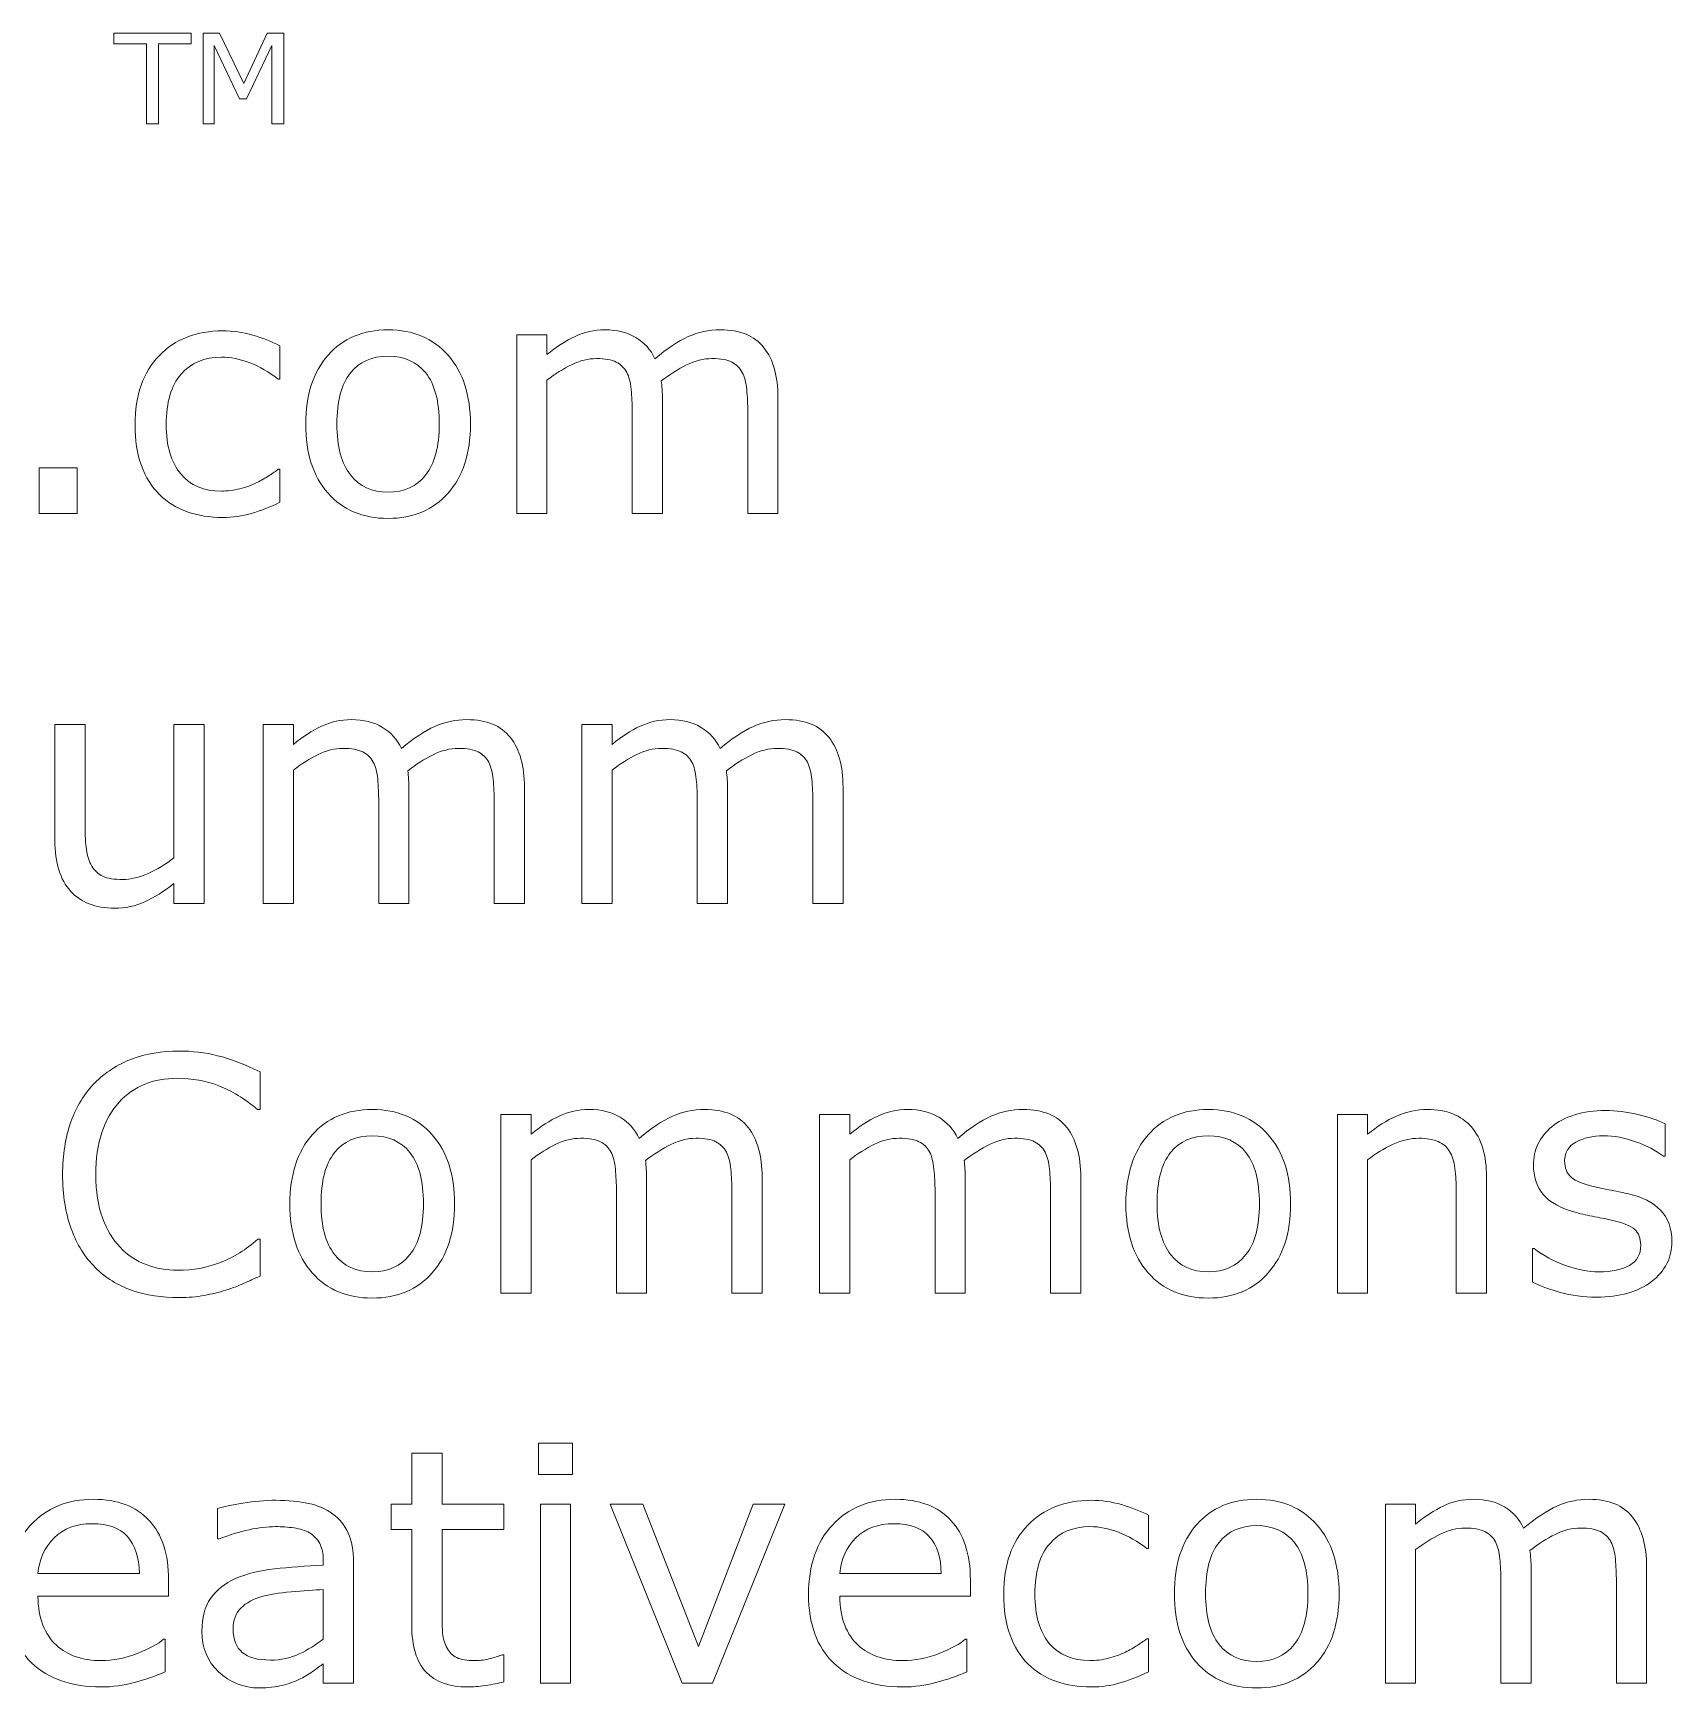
# Model space of a CAD drawing. Header units: inches. Extents: x -10 to 269, y 89 to 239.
# Drawn here: x 22.53 to 59.59, y 197.52 to 234.96 of the extents above; entities that cross this region are included whole.
import ezdxf

# ---------------------------------------------------------------- set-up
doc = ezdxf.new("R2010")
doc.units = ezdxf.units.IN
doc.header["$MEASUREMENT"] = 0
doc.layers.add('LAYER_1_0', color=7, linetype='Continuous')

# ---------------------------------------------------------------- blocks, each defined once
blk = doc.blocks.new('block 65')
at = {"layer": 'LAYER_1_0', "color": 7, "lineweight": 5}
for points in [[(26.099, 234.718), (25.366, 234.718), (25.366, 232.911), (25.09, 232.911), (25.09, 234.718), (24.357, 234.718), (24.357, 234.961), (26.099, 234.961), (26.099, 234.718)], [(28.202, 232.911), (27.926, 232.911), (27.926, 234.677), (27.355, 233.473), (27.192, 233.473), (26.625, 234.677), (26.625, 232.911), (26.372, 232.911), (26.372, 234.961), (26.743, 234.961), (27.29, 233.818), (27.82, 234.961), (28.202, 234.961), (28.202, 232.911)], [(23.528, 224.091), (22.668, 224.091), (22.668, 225.127), (23.528, 225.127), (23.528, 224.091)], [(34.728, 202.351), (33.957, 202.351), (33.957, 203.057), (34.728, 203.057), (34.728, 202.351)], [(34.684, 197.633), (34.001, 197.633), (34.001, 201.678), (34.684, 201.678), (34.684, 197.633)], [(39.528, 201.678), (37.892, 197.633), (37.207, 197.633), (35.581, 201.678), (36.318, 201.678), (37.573, 198.459), (38.815, 201.678), (39.528, 201.678)]]:
    blk.add_lwpolyline(points, dxfattribs=at)
for points, knots in [([(28.108, 224.346), (27.881, 224.237), (27.666, 224.153), (27.463, 224.093), (27.259, 224.033), (27.042, 224.003), (26.814, 224.003), (26.522, 224.003), (26.255, 224.046), (26.012, 224.131), (25.768, 224.217), (25.56, 224.346), (25.387, 224.52), (25.21, 224.693), (25.074, 224.913), (24.978, 225.178), (24.882, 225.443), (24.833, 225.753), (24.833, 226.107), (24.833, 226.767), (25.014, 227.285), (25.377, 227.661), (25.74, 228.037), (26.219, 228.225), (26.814, 228.225), (27.045, 228.225), (27.272, 228.192), (27.495, 228.128), (27.718, 228.062), (27.922, 227.983), (28.108, 227.889), (28.108, 227.889), (28.108, 227.134), (28.108, 227.134), (28.108, 227.134), (28.072, 227.134), (28.072, 227.134), (27.864, 227.293), (27.651, 227.416), (27.43, 227.501), (27.21, 227.587), (26.995, 227.63), (26.785, 227.63), (26.4, 227.63), (26.096, 227.501), (25.873, 227.243), (25.65, 226.985), (25.539, 226.606), (25.539, 226.107), (25.539, 225.622), (25.648, 225.249), (25.866, 224.989), (26.084, 224.728), (26.39, 224.598), (26.785, 224.598), (26.922, 224.598), (27.062, 224.616), (27.204, 224.652), (27.346, 224.687), (27.474, 224.734), (27.587, 224.791), (27.686, 224.841), (27.779, 224.894), (27.866, 224.95), (27.952, 225.006), (28.021, 225.054), (28.072, 225.094), (28.072, 225.094), (28.108, 225.094), (28.108, 225.094), (28.108, 225.094), (28.108, 224.346), (28.108, 224.346)], [0, 0, 0, 0, 1, 1, 1, 2, 2, 2, 3, 3, 3, 4, 4, 4, 5, 5, 5, 6, 6, 6, 7, 7, 7, 8, 8, 8, 9, 9, 9, 10, 10, 10, 11, 11, 11, 12, 12, 12, 13, 13, 13, 14, 14, 14, 15, 15, 15, 16, 16, 16, 17, 17, 17, 18, 18, 18, 19, 19, 19, 20, 20, 20, 21, 21, 21, 22, 22, 22, 23, 23, 23, 24, 24, 24, 24]), ([(32.419, 226.112), (32.419, 225.454), (32.251, 224.933), (31.913, 224.552), (31.576, 224.171), (31.124, 223.981), (30.558, 223.981), (29.987, 223.981), (29.533, 224.171), (29.198, 224.552), (28.861, 224.933), (28.693, 225.454), (28.693, 226.112), (28.693, 226.771), (28.861, 227.291), (29.198, 227.674), (29.533, 228.056), (29.987, 228.247), (30.558, 228.247), (31.124, 228.247), (31.576, 228.056), (31.913, 227.674), (32.251, 227.291), (32.419, 226.771), (32.419, 226.112)], [0, 0, 0, 0, 1, 1, 1, 2, 2, 2, 3, 3, 3, 4, 4, 4, 5, 5, 5, 6, 6, 6, 7, 7, 7, 8, 8, 8, 8]), ([(39.374, 224.091), (39.374, 224.091), (38.691, 224.091), (38.691, 224.091), (38.691, 224.091), (38.691, 226.392), (38.691, 226.392), (38.691, 226.566), (38.683, 226.733), (38.667, 226.895), (38.652, 227.056), (38.618, 227.186), (38.567, 227.282), (38.512, 227.386), (38.432, 227.464), (38.328, 227.517), (38.225, 227.57), (38.075, 227.597), (37.88, 227.597), (37.689, 227.597), (37.498, 227.549), (37.308, 227.454), (37.117, 227.359), (36.926, 227.237), (36.736, 227.09), (36.743, 227.035), (36.749, 226.97), (36.754, 226.896), (36.759, 226.823), (36.762, 226.75), (36.762, 226.678), (36.762, 226.678), (36.762, 224.091), (36.762, 224.091), (36.762, 224.091), (36.078, 224.091), (36.078, 224.091), (36.078, 224.091), (36.078, 226.392), (36.078, 226.392), (36.078, 226.57), (36.07, 226.74), (36.054, 226.901), (36.039, 227.061), (36.006, 227.189), (35.955, 227.286), (35.899, 227.389), (35.82, 227.467), (35.716, 227.519), (35.612, 227.571), (35.462, 227.597), (35.267, 227.597), (35.081, 227.597), (34.895, 227.551), (34.708, 227.459), (34.521, 227.368), (34.334, 227.251), (34.149, 227.109), (34.149, 227.109), (34.149, 224.091), (34.149, 224.091), (34.149, 224.091), (33.465, 224.091), (33.465, 224.091), (33.465, 224.091), (33.465, 228.137), (33.465, 228.137), (33.465, 228.137), (34.149, 228.137), (34.149, 228.137), (34.149, 228.137), (34.149, 227.688), (34.149, 227.688), (34.361, 227.863), (34.573, 228.001), (34.785, 228.099), (34.996, 228.198), (35.221, 228.247), (35.46, 228.247), (35.736, 228.247), (35.969, 228.189), (36.161, 228.074), (36.354, 227.958), (36.497, 227.798), (36.591, 227.594), (36.866, 227.825), (37.118, 227.991), (37.344, 228.094), (37.572, 228.196), (37.814, 228.247), (38.073, 228.247), (38.517, 228.247), (38.845, 228.113), (39.057, 227.843), (39.268, 227.574), (39.374, 227.199), (39.374, 226.716), (39.374, 226.716), (39.374, 224.091), (39.374, 224.091)], [0, 0, 0, 0, 1, 1, 1, 2, 2, 2, 3, 3, 3, 4, 4, 4, 5, 5, 5, 6, 6, 6, 7, 7, 7, 8, 8, 8, 9, 9, 9, 10, 10, 10, 11, 11, 11, 12, 12, 12, 13, 13, 13, 14, 14, 14, 15, 15, 15, 16, 16, 16, 17, 17, 17, 18, 18, 18, 19, 19, 19, 20, 20, 20, 21, 21, 21, 22, 22, 22, 23, 23, 23, 24, 24, 24, 25, 25, 25, 26, 26, 26, 27, 27, 27, 28, 28, 28, 29, 29, 29, 30, 30, 30, 31, 31, 31, 32, 32, 32, 33, 33, 33, 33]), ([(31.714, 226.112), (31.714, 226.633), (31.612, 227.019), (31.408, 227.272), (31.204, 227.525), (30.92, 227.652), (30.558, 227.652), (30.19, 227.652), (29.906, 227.525), (29.703, 227.272), (29.5, 227.019), (29.399, 226.633), (29.399, 226.112), (29.399, 225.609), (29.501, 225.227), (29.705, 224.966), (29.909, 224.706), (30.193, 224.576), (30.558, 224.576), (30.918, 224.576), (31.201, 224.705), (31.406, 224.963), (31.611, 225.221), (31.714, 225.604), (31.714, 226.112)], [0, 0, 0, 0, 1, 1, 1, 2, 2, 2, 3, 3, 3, 4, 4, 4, 5, 5, 5, 6, 6, 6, 7, 7, 7, 8, 8, 8, 8]), ([(33.64, 215.271), (33.64, 215.271), (32.957, 215.271), (32.957, 215.271), (32.957, 215.271), (32.957, 217.573), (32.957, 217.573), (32.957, 217.746), (32.949, 217.914), (32.933, 218.076), (32.918, 218.237), (32.884, 218.366), (32.834, 218.463), (32.778, 218.566), (32.698, 218.645), (32.595, 218.698), (32.491, 218.751), (32.342, 218.777), (32.147, 218.777), (31.956, 218.777), (31.765, 218.729), (31.575, 218.634), (31.384, 218.539), (31.193, 218.418), (31.003, 218.271), (31.01, 218.215), (31.016, 218.151), (31.021, 218.077), (31.025, 218.004), (31.028, 217.931), (31.028, 217.859), (31.028, 217.859), (31.028, 215.271), (31.028, 215.271), (31.028, 215.271), (30.344, 215.271), (30.344, 215.271), (30.344, 215.271), (30.344, 217.573), (30.344, 217.573), (30.344, 217.751), (30.336, 217.921), (30.321, 218.081), (30.305, 218.241), (30.272, 218.37), (30.221, 218.466), (30.166, 218.57), (30.086, 218.647), (29.982, 218.699), (29.878, 218.752), (29.729, 218.777), (29.534, 218.777), (29.348, 218.777), (29.161, 218.732), (28.974, 218.64), (28.787, 218.548), (28.601, 218.431), (28.415, 218.289), (28.415, 218.289), (28.415, 215.271), (28.415, 215.271), (28.415, 215.271), (27.731, 215.271), (27.731, 215.271), (27.731, 215.271), (27.731, 219.318), (27.731, 219.318), (27.731, 219.318), (28.415, 219.318), (28.415, 219.318), (28.415, 219.318), (28.415, 218.869), (28.415, 218.869), (28.628, 219.044), (28.839, 219.181), (29.051, 219.28), (29.262, 219.379), (29.488, 219.428), (29.727, 219.428), (30.002, 219.428), (30.236, 219.37), (30.428, 219.254), (30.62, 219.139), (30.763, 218.979), (30.857, 218.774), (31.133, 219.005), (31.384, 219.172), (31.611, 219.274), (31.838, 219.376), (32.081, 219.428), (32.339, 219.428), (32.784, 219.428), (33.112, 219.293), (33.323, 219.024), (33.535, 218.755), (33.64, 218.379), (33.64, 217.896), (33.64, 217.896), (33.64, 215.271), (33.64, 215.271)], [0, 0, 0, 0, 1, 1, 1, 2, 2, 2, 3, 3, 3, 4, 4, 4, 5, 5, 5, 6, 6, 6, 7, 7, 7, 8, 8, 8, 9, 9, 9, 10, 10, 10, 11, 11, 11, 12, 12, 12, 13, 13, 13, 14, 14, 14, 15, 15, 15, 16, 16, 16, 17, 17, 17, 18, 18, 18, 19, 19, 19, 20, 20, 20, 21, 21, 21, 22, 22, 22, 23, 23, 23, 24, 24, 24, 25, 25, 25, 26, 26, 26, 27, 27, 27, 28, 28, 28, 29, 29, 29, 30, 30, 30, 31, 31, 31, 32, 32, 32, 33, 33, 33, 33]), ([(40.846, 215.271), (40.846, 215.271), (40.163, 215.271), (40.163, 215.271), (40.163, 215.271), (40.163, 217.573), (40.163, 217.573), (40.163, 217.746), (40.155, 217.914), (40.139, 218.076), (40.123, 218.237), (40.09, 218.366), (40.04, 218.463), (39.984, 218.566), (39.904, 218.645), (39.801, 218.698), (39.697, 218.751), (39.547, 218.777), (39.352, 218.777), (39.161, 218.777), (38.971, 218.729), (38.78, 218.634), (38.59, 218.539), (38.399, 218.418), (38.209, 218.271), (38.215, 218.215), (38.222, 218.151), (38.226, 218.077), (38.231, 218.004), (38.233, 217.931), (38.233, 217.859), (38.233, 217.859), (38.233, 215.271), (38.233, 215.271), (38.233, 215.271), (37.55, 215.271), (37.55, 215.271), (37.55, 215.271), (37.55, 217.573), (37.55, 217.573), (37.55, 217.751), (37.542, 217.921), (37.526, 218.081), (37.511, 218.241), (37.477, 218.37), (37.427, 218.466), (37.371, 218.57), (37.291, 218.647), (37.188, 218.699), (37.084, 218.752), (36.935, 218.777), (36.74, 218.777), (36.553, 218.777), (36.367, 218.732), (36.18, 218.64), (35.993, 218.548), (35.807, 218.431), (35.621, 218.289), (35.621, 218.289), (35.621, 215.271), (35.621, 215.271), (35.621, 215.271), (34.937, 215.271), (34.937, 215.271), (34.937, 215.271), (34.937, 219.318), (34.937, 219.318), (34.937, 219.318), (35.621, 219.318), (35.621, 219.318), (35.621, 219.318), (35.621, 218.869), (35.621, 218.869), (35.833, 219.044), (36.045, 219.181), (36.257, 219.28), (36.468, 219.379), (36.693, 219.428), (36.932, 219.428), (37.208, 219.428), (37.442, 219.37), (37.634, 219.254), (37.826, 219.139), (37.969, 218.979), (38.063, 218.774), (38.339, 219.005), (38.59, 219.172), (38.817, 219.274), (39.044, 219.376), (39.287, 219.428), (39.545, 219.428), (39.99, 219.428), (40.318, 219.293), (40.529, 219.024), (40.741, 218.755), (40.846, 218.379), (40.846, 217.896), (40.846, 217.896), (40.846, 215.271), (40.846, 215.271)], [0, 0, 0, 0, 1, 1, 1, 2, 2, 2, 3, 3, 3, 4, 4, 4, 5, 5, 5, 6, 6, 6, 7, 7, 7, 8, 8, 8, 9, 9, 9, 10, 10, 10, 11, 11, 11, 12, 12, 12, 13, 13, 13, 14, 14, 14, 15, 15, 15, 16, 16, 16, 17, 17, 17, 18, 18, 18, 19, 19, 19, 20, 20, 20, 21, 21, 21, 22, 22, 22, 23, 23, 23, 24, 24, 24, 25, 25, 25, 26, 26, 26, 27, 27, 27, 28, 28, 28, 29, 29, 29, 30, 30, 30, 31, 31, 31, 32, 32, 32, 33, 33, 33, 33]), ([(26.395, 215.271), (26.395, 215.271), (25.711, 215.271), (25.711, 215.271), (25.711, 215.271), (25.711, 215.723), (25.711, 215.723), (25.483, 215.542), (25.264, 215.403), (25.055, 215.307), (24.846, 215.21), (24.615, 215.161), (24.363, 215.161), (23.94, 215.161), (23.61, 215.291), (23.375, 215.55), (23.139, 215.81), (23.021, 216.191), (23.021, 216.693), (23.021, 216.693), (23.021, 219.318), (23.021, 219.318), (23.021, 219.318), (23.705, 219.318), (23.705, 219.318), (23.705, 219.318), (23.705, 217.017), (23.705, 217.017), (23.705, 216.811), (23.714, 216.636), (23.734, 216.49), (23.753, 216.344), (23.794, 216.22), (23.856, 216.115), (23.92, 216.009), (24.004, 215.932), (24.108, 215.884), (24.21, 215.836), (24.361, 215.812), (24.557, 215.812), (24.732, 215.812), (24.923, 215.858), (25.13, 215.949), (25.338, 216.041), (25.531, 216.158), (25.711, 216.3), (25.711, 216.3), (25.711, 219.318), (25.711, 219.318), (25.711, 219.318), (26.395, 219.318), (26.395, 219.318), (26.395, 219.318), (26.395, 215.271), (26.395, 215.271)], [0, 0, 0, 0, 1, 1, 1, 2, 2, 2, 3, 3, 3, 4, 4, 4, 5, 5, 5, 6, 6, 6, 7, 7, 7, 8, 8, 8, 9, 9, 9, 10, 10, 10, 11, 11, 11, 12, 12, 12, 13, 13, 13, 14, 14, 14, 15, 15, 15, 16, 16, 16, 17, 17, 17, 18, 18, 18, 18]), ([(27.66, 206.84), (27.527, 206.782), (27.407, 206.728), (27.301, 206.677), (27.193, 206.627), (27.053, 206.574), (26.879, 206.519), (26.732, 206.473), (26.572, 206.434), (26.4, 206.402), (26.228, 206.369), (26.038, 206.353), (25.831, 206.353), (25.44, 206.353), (25.085, 206.408), (24.766, 206.517), (24.447, 206.627), (24.169, 206.799), (23.933, 207.033), (23.701, 207.262), (23.521, 207.552), (23.39, 207.906), (23.26, 208.259), (23.195, 208.669), (23.195, 209.137), (23.195, 209.58), (23.257, 209.976), (23.383, 210.326), (23.508, 210.676), (23.69, 210.971), (23.926, 211.212), (24.155, 211.445), (24.431, 211.624), (24.755, 211.747), (25.079, 211.87), (25.439, 211.931), (25.834, 211.931), (26.124, 211.931), (26.413, 211.897), (26.701, 211.826), (26.989, 211.757), (27.308, 211.633), (27.66, 211.458), (27.66, 211.458), (27.66, 210.608), (27.66, 210.608), (27.66, 210.608), (27.606, 210.608), (27.606, 210.608), (27.31, 210.854), (27.016, 211.033), (26.725, 211.146), (26.434, 211.258), (26.122, 211.314), (25.79, 211.314), (25.517, 211.314), (25.273, 211.27), (25.055, 211.182), (24.837, 211.095), (24.643, 210.957), (24.472, 210.772), (24.306, 210.592), (24.177, 210.364), (24.084, 210.088), (23.991, 209.812), (23.945, 209.494), (23.945, 209.133), (23.945, 208.755), (23.996, 208.43), (24.098, 208.158), (24.201, 207.887), (24.332, 207.665), (24.494, 207.494), (24.662, 207.316), (24.859, 207.184), (25.084, 207.098), (25.309, 207.013), (25.546, 206.97), (25.797, 206.97), (26.141, 206.97), (26.464, 207.029), (26.765, 207.147), (27.066, 207.264), (27.347, 207.441), (27.609, 207.676), (27.609, 207.676), (27.66, 207.676), (27.66, 207.676), (27.66, 207.676), (27.66, 206.84), (27.66, 206.84)], [0, 0, 0, 0, 1, 1, 1, 2, 2, 2, 3, 3, 3, 4, 4, 4, 5, 5, 5, 6, 6, 6, 7, 7, 7, 8, 8, 8, 9, 9, 9, 10, 10, 10, 11, 11, 11, 12, 12, 12, 13, 13, 13, 14, 14, 14, 15, 15, 15, 16, 16, 16, 17, 17, 17, 18, 18, 18, 19, 19, 19, 20, 20, 20, 21, 21, 21, 22, 22, 22, 23, 23, 23, 24, 24, 24, 25, 25, 25, 26, 26, 26, 27, 27, 27, 28, 28, 28, 29, 29, 29, 30, 30, 30, 30]), ([(32.061, 208.474), (32.061, 207.815), (31.892, 207.295), (31.555, 206.914), (31.218, 206.533), (30.766, 206.342), (30.2, 206.342), (29.629, 206.342), (29.175, 206.533), (28.839, 206.914), (28.503, 207.295), (28.335, 207.815), (28.335, 208.474), (28.335, 209.132), (28.503, 209.652), (28.839, 210.035), (29.175, 210.417), (29.629, 210.608), (30.2, 210.608), (30.766, 210.608), (31.218, 210.417), (31.555, 210.035), (31.892, 209.652), (32.061, 209.132), (32.061, 208.474)], [0, 0, 0, 0, 1, 1, 1, 2, 2, 2, 3, 3, 3, 4, 4, 4, 5, 5, 5, 6, 6, 6, 7, 7, 7, 8, 8, 8, 8]), ([(39.016, 206.452), (39.016, 206.452), (38.333, 206.452), (38.333, 206.452), (38.333, 206.452), (38.333, 208.753), (38.333, 208.753), (38.333, 208.927), (38.324, 209.094), (38.309, 209.256), (38.293, 209.418), (38.26, 209.547), (38.209, 209.644), (38.154, 209.747), (38.074, 209.825), (37.97, 209.878), (37.867, 209.932), (37.717, 209.958), (37.522, 209.958), (37.331, 209.958), (37.141, 209.91), (36.95, 209.815), (36.759, 209.72), (36.569, 209.599), (36.378, 209.451), (36.385, 209.396), (36.391, 209.331), (36.396, 209.258), (36.401, 209.184), (36.403, 209.112), (36.403, 209.039), (36.403, 209.039), (36.403, 206.452), (36.403, 206.452), (36.403, 206.452), (35.72, 206.452), (35.72, 206.452), (35.72, 206.452), (35.72, 208.753), (35.72, 208.753), (35.72, 208.932), (35.712, 209.101), (35.696, 209.262), (35.681, 209.422), (35.647, 209.551), (35.596, 209.647), (35.541, 209.75), (35.461, 209.828), (35.357, 209.88), (35.254, 209.932), (35.104, 209.958), (34.909, 209.958), (34.723, 209.958), (34.537, 209.912), (34.349, 209.821), (34.163, 209.729), (33.976, 209.612), (33.791, 209.47), (33.791, 209.47), (33.791, 206.452), (33.791, 206.452), (33.791, 206.452), (33.107, 206.452), (33.107, 206.452), (33.107, 206.452), (33.107, 210.498), (33.107, 210.498), (33.107, 210.498), (33.791, 210.498), (33.791, 210.498), (33.791, 210.498), (33.791, 210.049), (33.791, 210.049), (34.003, 210.224), (34.215, 210.361), (34.426, 210.461), (34.638, 210.559), (34.863, 210.608), (35.102, 210.608), (35.377, 210.608), (35.612, 210.55), (35.803, 210.435), (35.995, 210.319), (36.139, 210.16), (36.233, 209.955), (36.508, 210.186), (36.76, 210.353), (36.986, 210.455), (37.214, 210.557), (37.456, 210.608), (37.715, 210.608), (38.16, 210.608), (38.488, 210.474), (38.699, 210.204), (38.91, 209.936), (39.016, 209.559), (39.016, 209.077), (39.016, 209.077), (39.016, 206.452), (39.016, 206.452)], [0, 0, 0, 0, 1, 1, 1, 2, 2, 2, 3, 3, 3, 4, 4, 4, 5, 5, 5, 6, 6, 6, 7, 7, 7, 8, 8, 8, 9, 9, 9, 10, 10, 10, 11, 11, 11, 12, 12, 12, 13, 13, 13, 14, 14, 14, 15, 15, 15, 16, 16, 16, 17, 17, 17, 18, 18, 18, 19, 19, 19, 20, 20, 20, 21, 21, 21, 22, 22, 22, 23, 23, 23, 24, 24, 24, 25, 25, 25, 26, 26, 26, 27, 27, 27, 28, 28, 28, 29, 29, 29, 30, 30, 30, 31, 31, 31, 32, 32, 32, 33, 33, 33, 33]), ([(46.222, 206.452), (46.222, 206.452), (45.538, 206.452), (45.538, 206.452), (45.538, 206.452), (45.538, 208.753), (45.538, 208.753), (45.538, 208.927), (45.53, 209.094), (45.515, 209.256), (45.499, 209.418), (45.466, 209.547), (45.415, 209.644), (45.36, 209.747), (45.28, 209.825), (45.176, 209.878), (45.073, 209.932), (44.923, 209.958), (44.727, 209.958), (44.536, 209.958), (44.346, 209.91), (44.155, 209.815), (43.965, 209.72), (43.774, 209.599), (43.584, 209.451), (43.591, 209.396), (43.597, 209.331), (43.601, 209.258), (43.606, 209.184), (43.609, 209.112), (43.609, 209.039), (43.609, 209.039), (43.609, 206.452), (43.609, 206.452), (43.609, 206.452), (42.926, 206.452), (42.926, 206.452), (42.926, 206.452), (42.926, 208.753), (42.926, 208.753), (42.926, 208.932), (42.917, 209.101), (42.902, 209.262), (42.886, 209.422), (42.853, 209.551), (42.802, 209.647), (42.747, 209.75), (42.667, 209.828), (42.563, 209.88), (42.46, 209.932), (42.31, 209.958), (42.115, 209.958), (41.929, 209.958), (41.742, 209.912), (41.555, 209.821), (41.368, 209.729), (41.182, 209.612), (40.996, 209.47), (40.996, 209.47), (40.996, 206.452), (40.996, 206.452), (40.996, 206.452), (40.313, 206.452), (40.313, 206.452), (40.313, 206.452), (40.313, 210.498), (40.313, 210.498), (40.313, 210.498), (40.996, 210.498), (40.996, 210.498), (40.996, 210.498), (40.996, 210.049), (40.996, 210.049), (41.209, 210.224), (41.421, 210.361), (41.632, 210.461), (41.844, 210.559), (42.069, 210.608), (42.308, 210.608), (42.583, 210.608), (42.817, 210.55), (43.009, 210.435), (43.201, 210.319), (43.344, 210.16), (43.439, 209.955), (43.714, 210.186), (43.965, 210.353), (44.192, 210.455), (44.419, 210.557), (44.662, 210.608), (44.921, 210.608), (45.365, 210.608), (45.693, 210.474), (45.905, 210.204), (46.116, 209.936), (46.222, 209.559), (46.222, 209.077), (46.222, 209.077), (46.222, 206.452), (46.222, 206.452)], [0, 0, 0, 0, 1, 1, 1, 2, 2, 2, 3, 3, 3, 4, 4, 4, 5, 5, 5, 6, 6, 6, 7, 7, 7, 8, 8, 8, 9, 9, 9, 10, 10, 10, 11, 11, 11, 12, 12, 12, 13, 13, 13, 14, 14, 14, 15, 15, 15, 16, 16, 16, 17, 17, 17, 18, 18, 18, 19, 19, 19, 20, 20, 20, 21, 21, 21, 22, 22, 22, 23, 23, 23, 24, 24, 24, 25, 25, 25, 26, 26, 26, 27, 27, 27, 28, 28, 28, 29, 29, 29, 30, 30, 30, 31, 31, 31, 32, 32, 32, 33, 33, 33, 33]), ([(50.969, 208.474), (50.969, 207.815), (50.8, 207.295), (50.463, 206.914), (50.126, 206.533), (49.674, 206.342), (49.107, 206.342), (48.537, 206.342), (48.083, 206.533), (47.747, 206.914), (47.411, 207.295), (47.243, 207.815), (47.243, 208.474), (47.243, 209.132), (47.411, 209.652), (47.747, 210.035), (48.083, 210.417), (48.537, 210.608), (49.107, 210.608), (49.674, 210.608), (50.126, 210.417), (50.463, 210.035), (50.8, 209.652), (50.969, 209.132), (50.969, 208.474)], [0, 0, 0, 0, 1, 1, 1, 2, 2, 2, 3, 3, 3, 4, 4, 4, 5, 5, 5, 6, 6, 6, 7, 7, 7, 8, 8, 8, 8]), ([(55.4, 206.452), (55.4, 206.452), (54.716, 206.452), (54.716, 206.452), (54.716, 206.452), (54.716, 208.753), (54.716, 208.753), (54.716, 208.939), (54.705, 209.113), (54.684, 209.276), (54.662, 209.439), (54.622, 209.566), (54.564, 209.658), (54.505, 209.759), (54.418, 209.834), (54.306, 209.884), (54.193, 209.933), (54.047, 209.958), (53.867, 209.958), (53.683, 209.958), (53.49, 209.912), (53.288, 209.821), (53.087, 209.729), (52.894, 209.612), (52.71, 209.47), (52.71, 209.47), (52.71, 206.452), (52.71, 206.452), (52.71, 206.452), (52.026, 206.452), (52.026, 206.452), (52.026, 206.452), (52.026, 210.498), (52.026, 210.498), (52.026, 210.498), (52.71, 210.498), (52.71, 210.498), (52.71, 210.498), (52.71, 210.047), (52.71, 210.047), (52.921, 210.223), (53.14, 210.361), (53.366, 210.46), (53.592, 210.559), (53.824, 210.608), (54.061, 210.608), (54.497, 210.608), (54.828, 210.477), (55.056, 210.214), (55.285, 209.951), (55.4, 209.572), (55.4, 209.077), (55.4, 209.077), (55.4, 206.452), (55.4, 206.452)], [0, 0, 0, 0, 1, 1, 1, 2, 2, 2, 3, 3, 3, 4, 4, 4, 5, 5, 5, 6, 6, 6, 7, 7, 7, 8, 8, 8, 9, 9, 9, 10, 10, 10, 11, 11, 11, 12, 12, 12, 13, 13, 13, 14, 14, 14, 15, 15, 15, 16, 16, 16, 17, 17, 17, 18, 18, 18, 18]), ([(59.592, 207.623), (59.592, 207.255), (59.439, 206.953), (59.134, 206.717), (58.829, 206.482), (58.414, 206.364), (57.887, 206.364), (57.588, 206.364), (57.314, 206.4), (57.065, 206.471), (56.815, 206.542), (56.607, 206.619), (56.439, 206.703), (56.439, 206.703), (56.439, 207.466), (56.439, 207.466), (56.439, 207.466), (56.474, 207.466), (56.474, 207.466), (56.687, 207.304), (56.924, 207.176), (57.185, 207.08), (57.447, 206.985), (57.697, 206.937), (57.937, 206.937), (58.234, 206.937), (58.466, 206.985), (58.634, 207.082), (58.802, 207.178), (58.886, 207.329), (58.886, 207.536), (58.886, 207.694), (58.841, 207.815), (58.75, 207.896), (58.659, 207.978), (58.484, 208.048), (58.226, 208.106), (58.13, 208.127), (58.005, 208.152), (57.85, 208.181), (57.696, 208.21), (57.556, 208.241), (57.429, 208.275), (57.077, 208.369), (56.828, 208.507), (56.681, 208.688), (56.534, 208.869), (56.461, 209.092), (56.461, 209.357), (56.461, 209.522), (56.494, 209.679), (56.563, 209.825), (56.632, 209.972), (56.736, 210.103), (56.876, 210.219), (57.01, 210.332), (57.182, 210.421), (57.391, 210.487), (57.599, 210.553), (57.832, 210.586), (58.089, 210.586), (58.331, 210.586), (58.574, 210.556), (58.821, 210.497), (59.068, 210.438), (59.273, 210.366), (59.437, 210.281), (59.437, 210.281), (59.437, 209.55), (59.437, 209.55), (59.437, 209.55), (59.401, 209.55), (59.401, 209.55), (59.228, 209.68), (59.019, 209.79), (58.772, 209.879), (58.526, 209.968), (58.283, 210.013), (58.046, 210.013), (57.799, 210.013), (57.591, 209.965), (57.421, 209.871), (57.251, 209.776), (57.166, 209.635), (57.166, 209.447), (57.166, 209.281), (57.217, 209.156), (57.321, 209.072), (57.42, 208.988), (57.583, 208.919), (57.808, 208.866), (57.932, 208.837), (58.072, 208.808), (58.226, 208.78), (58.38, 208.751), (58.509, 208.724), (58.612, 208.7), (58.925, 208.629), (59.166, 208.505), (59.337, 208.329), (59.506, 208.151), (59.592, 207.915), (59.592, 207.623)], [0, 0, 0, 0, 1, 1, 1, 2, 2, 2, 3, 3, 3, 4, 4, 4, 5, 5, 5, 6, 6, 6, 7, 7, 7, 8, 8, 8, 9, 9, 9, 10, 10, 10, 11, 11, 11, 12, 12, 12, 13, 13, 13, 14, 14, 14, 15, 15, 15, 16, 16, 16, 17, 17, 17, 18, 18, 18, 19, 19, 19, 20, 20, 20, 21, 21, 21, 22, 22, 22, 23, 23, 23, 24, 24, 24, 25, 25, 25, 26, 26, 26, 27, 27, 27, 28, 28, 28, 29, 29, 29, 30, 30, 30, 31, 31, 31, 32, 32, 32, 33, 33, 33, 34, 34, 34, 34]), ([(31.356, 208.474), (31.356, 208.994), (31.254, 209.38), (31.05, 209.633), (30.846, 209.887), (30.562, 210.013), (30.2, 210.013), (29.833, 210.013), (29.548, 209.887), (29.345, 209.633), (29.142, 209.38), (29.04, 208.994), (29.04, 208.474), (29.04, 207.97), (29.142, 207.588), (29.346, 207.328), (29.55, 207.067), (29.835, 206.937), (30.2, 206.937), (30.56, 206.937), (30.842, 207.066), (31.048, 207.324), (31.253, 207.582), (31.356, 207.965), (31.356, 208.474)], [0, 0, 0, 0, 1, 1, 1, 2, 2, 2, 3, 3, 3, 4, 4, 4, 5, 5, 5, 6, 6, 6, 7, 7, 7, 8, 8, 8, 8]), ([(50.264, 208.474), (50.264, 208.994), (50.162, 209.38), (49.958, 209.633), (49.754, 209.887), (49.47, 210.013), (49.107, 210.013), (48.74, 210.013), (48.456, 209.887), (48.252, 209.633), (48.05, 209.38), (47.948, 208.994), (47.948, 208.474), (47.948, 207.97), (48.05, 207.588), (48.254, 207.328), (48.458, 207.067), (48.743, 206.937), (49.107, 206.937), (49.468, 206.937), (49.75, 207.066), (49.956, 207.324), (50.161, 207.582), (50.264, 207.965), (50.264, 208.474)], [0, 0, 0, 0, 1, 1, 1, 2, 2, 2, 3, 3, 3, 4, 4, 4, 5, 5, 5, 6, 6, 6, 7, 7, 7, 8, 8, 8, 8]), ([(33.176, 197.66), (33.048, 197.626), (32.909, 197.599), (32.758, 197.577), (32.607, 197.555), (32.473, 197.544), (32.355, 197.544), (31.943, 197.544), (31.629, 197.656), (31.414, 197.879), (31.2, 198.101), (31.092, 198.458), (31.092, 198.949), (31.092, 198.949), (31.092, 201.105), (31.092, 201.105), (31.092, 201.105), (30.629, 201.105), (30.629, 201.105), (30.629, 201.105), (30.629, 201.678), (30.629, 201.678), (30.629, 201.678), (31.092, 201.678), (31.092, 201.678), (31.092, 201.678), (31.092, 202.836), (31.092, 202.836), (31.092, 202.836), (31.776, 202.836), (31.776, 202.836), (31.776, 202.836), (31.776, 201.678), (31.776, 201.678), (31.776, 201.678), (33.176, 201.678), (33.176, 201.678), (33.176, 201.678), (33.176, 201.105), (33.176, 201.105), (33.176, 201.105), (31.776, 201.105), (31.776, 201.105), (31.776, 201.105), (31.776, 199.256), (31.776, 199.256), (31.776, 199.042), (31.781, 198.876), (31.79, 198.756), (31.8, 198.636), (31.834, 198.524), (31.892, 198.42), (31.944, 198.323), (32.017, 198.252), (32.109, 198.207), (32.202, 198.162), (32.344, 198.14), (32.534, 198.14), (32.644, 198.14), (32.76, 198.156), (32.88, 198.189), (33, 198.222), (33.087, 198.25), (33.14, 198.272), (33.14, 198.272), (33.176, 198.272), (33.176, 198.272), (33.176, 198.272), (33.176, 197.66), (33.176, 197.66)], [0, 0, 0, 0, 1, 1, 1, 2, 2, 2, 3, 3, 3, 4, 4, 4, 5, 5, 5, 6, 6, 6, 7, 7, 7, 8, 8, 8, 9, 9, 9, 10, 10, 10, 11, 11, 11, 12, 12, 12, 13, 13, 13, 14, 14, 14, 15, 15, 15, 16, 16, 16, 17, 17, 17, 18, 18, 18, 19, 19, 19, 20, 20, 20, 21, 21, 21, 22, 22, 22, 23, 23, 23, 23]), ([(25.593, 199.595), (25.593, 199.595), (22.638, 199.595), (22.638, 199.595), (22.638, 199.346), (22.675, 199.128), (22.749, 198.944), (22.823, 198.758), (22.925, 198.607), (23.054, 198.488), (23.179, 198.372), (23.327, 198.285), (23.498, 198.227), (23.67, 198.169), (23.858, 198.14), (24.064, 198.14), (24.336, 198.14), (24.611, 198.194), (24.888, 198.304), (25.165, 198.413), (25.362, 198.519), (25.479, 198.625), (25.479, 198.625), (25.515, 198.625), (25.515, 198.625), (25.515, 198.625), (25.515, 197.884), (25.515, 197.884), (25.287, 197.788), (25.053, 197.707), (24.815, 197.642), (24.576, 197.577), (24.325, 197.544), (24.063, 197.544), (23.394, 197.544), (22.871, 197.726), (22.495, 198.089), (22.12, 198.451), (21.933, 198.966), (21.933, 199.634), (21.933, 200.295), (22.112, 200.819), (22.472, 201.207), (22.832, 201.595), (23.305, 201.789), (23.892, 201.789), (24.436, 201.789), (24.855, 201.63), (25.15, 201.313), (25.445, 200.996), (25.593, 200.546), (25.593, 199.963), (25.593, 199.963), (25.593, 199.595), (25.593, 199.595)], [0, 0, 0, 0, 1, 1, 1, 2, 2, 2, 3, 3, 3, 4, 4, 4, 5, 5, 5, 6, 6, 6, 7, 7, 7, 8, 8, 8, 9, 9, 9, 10, 10, 10, 11, 11, 11, 12, 12, 12, 13, 13, 13, 14, 14, 14, 15, 15, 15, 16, 16, 16, 17, 17, 17, 18, 18, 18, 18]), ([(29.774, 197.633), (29.774, 197.633), (29.091, 197.633), (29.091, 197.633), (29.091, 197.633), (29.091, 198.065), (29.091, 198.065), (29.03, 198.023), (28.949, 197.966), (28.848, 197.893), (28.746, 197.819), (28.646, 197.761), (28.55, 197.718), (28.437, 197.662), (28.307, 197.616), (28.161, 197.579), (28.014, 197.542), (27.843, 197.522), (27.646, 197.522), (27.283, 197.522), (26.976, 197.643), (26.724, 197.884), (26.472, 198.125), (26.346, 198.432), (26.346, 198.805), (26.346, 199.111), (26.411, 199.359), (26.542, 199.547), (26.673, 199.737), (26.86, 199.885), (27.102, 199.994), (27.347, 200.102), (27.641, 200.175), (27.984, 200.214), (28.328, 200.252), (28.697, 200.281), (29.091, 200.3), (29.091, 200.3), (29.091, 200.406), (29.091, 200.406), (29.091, 200.561), (29.063, 200.689), (29.009, 200.79), (28.955, 200.892), (28.878, 200.972), (28.777, 201.03), (28.68, 201.086), (28.565, 201.123), (28.43, 201.142), (28.296, 201.162), (28.155, 201.171), (28.008, 201.171), (27.83, 201.171), (27.631, 201.148), (27.412, 201.101), (27.194, 201.054), (26.967, 200.985), (26.734, 200.896), (26.734, 200.896), (26.698, 200.896), (26.698, 200.896), (26.698, 200.896), (26.698, 201.583), (26.698, 201.583), (26.831, 201.619), (27.022, 201.659), (27.274, 201.702), (27.525, 201.745), (27.772, 201.767), (28.015, 201.767), (28.3, 201.767), (28.548, 201.743), (28.759, 201.696), (28.97, 201.65), (29.153, 201.57), (29.307, 201.456), (29.459, 201.345), (29.575, 201.202), (29.654, 201.026), (29.734, 200.85), (29.774, 200.632), (29.774, 200.372), (29.774, 200.372), (29.774, 197.633), (29.774, 197.633)], [0, 0, 0, 0, 1, 1, 1, 2, 2, 2, 3, 3, 3, 4, 4, 4, 5, 5, 5, 6, 6, 6, 7, 7, 7, 8, 8, 8, 9, 9, 9, 10, 10, 10, 11, 11, 11, 12, 12, 12, 13, 13, 13, 14, 14, 14, 15, 15, 15, 16, 16, 16, 17, 17, 17, 18, 18, 18, 19, 19, 19, 20, 20, 20, 21, 21, 21, 22, 22, 22, 23, 23, 23, 24, 24, 24, 25, 25, 25, 26, 26, 26, 27, 27, 27, 28, 28, 28, 28]), ([(43.726, 199.595), (43.726, 199.595), (40.772, 199.595), (40.772, 199.595), (40.772, 199.346), (40.809, 199.128), (40.883, 198.944), (40.957, 198.758), (41.059, 198.607), (41.189, 198.488), (41.313, 198.372), (41.461, 198.285), (41.632, 198.227), (41.803, 198.169), (41.992, 198.14), (42.198, 198.14), (42.471, 198.14), (42.746, 198.194), (43.022, 198.304), (43.299, 198.413), (43.495, 198.519), (43.613, 198.625), (43.613, 198.625), (43.649, 198.625), (43.649, 198.625), (43.649, 198.625), (43.649, 197.884), (43.649, 197.884), (43.42, 197.788), (43.187, 197.707), (42.948, 197.642), (42.71, 197.577), (42.459, 197.544), (42.197, 197.544), (41.528, 197.544), (41.005, 197.726), (40.63, 198.089), (40.254, 198.451), (40.066, 198.966), (40.066, 199.634), (40.066, 200.295), (40.246, 200.819), (40.606, 201.207), (40.965, 201.595), (41.439, 201.789), (42.026, 201.789), (42.57, 201.789), (42.989, 201.63), (43.284, 201.313), (43.579, 200.996), (43.726, 200.546), (43.726, 199.963), (43.726, 199.963), (43.726, 199.595), (43.726, 199.595)], [0, 0, 0, 0, 1, 1, 1, 2, 2, 2, 3, 3, 3, 4, 4, 4, 5, 5, 5, 6, 6, 6, 7, 7, 7, 8, 8, 8, 9, 9, 9, 10, 10, 10, 11, 11, 11, 12, 12, 12, 13, 13, 13, 14, 14, 14, 15, 15, 15, 16, 16, 16, 17, 17, 17, 18, 18, 18, 18]), ([(47.754, 197.888), (47.527, 197.779), (47.312, 197.695), (47.109, 197.635), (46.905, 197.575), (46.688, 197.544), (46.46, 197.544), (46.168, 197.544), (45.901, 197.588), (45.658, 197.673), (45.414, 197.759), (45.206, 197.888), (45.032, 198.062), (44.856, 198.235), (44.72, 198.455), (44.624, 198.719), (44.528, 198.984), (44.479, 199.294), (44.479, 199.649), (44.479, 200.309), (44.66, 200.827), (45.023, 201.203), (45.385, 201.579), (45.864, 201.767), (46.46, 201.767), (46.691, 201.767), (46.918, 201.734), (47.141, 201.67), (47.364, 201.604), (47.568, 201.525), (47.754, 201.431), (47.754, 201.431), (47.754, 200.675), (47.754, 200.675), (47.754, 200.675), (47.717, 200.675), (47.717, 200.675), (47.51, 200.835), (47.297, 200.957), (47.076, 201.043), (46.856, 201.129), (46.641, 201.171), (46.431, 201.171), (46.045, 201.171), (45.742, 201.043), (45.519, 200.785), (45.296, 200.526), (45.185, 200.147), (45.185, 199.649), (45.185, 199.164), (45.294, 198.791), (45.511, 198.53), (45.73, 198.27), (46.036, 198.14), (46.431, 198.14), (46.568, 198.14), (46.708, 198.158), (46.85, 198.193), (46.992, 198.229), (47.12, 198.275), (47.233, 198.333), (47.332, 198.383), (47.425, 198.435), (47.512, 198.492), (47.598, 198.548), (47.667, 198.596), (47.717, 198.636), (47.717, 198.636), (47.754, 198.636), (47.754, 198.636), (47.754, 198.636), (47.754, 197.888), (47.754, 197.888)], [0, 0, 0, 0, 1, 1, 1, 2, 2, 2, 3, 3, 3, 4, 4, 4, 5, 5, 5, 6, 6, 6, 7, 7, 7, 8, 8, 8, 9, 9, 9, 10, 10, 10, 11, 11, 11, 12, 12, 12, 13, 13, 13, 14, 14, 14, 15, 15, 15, 16, 16, 16, 17, 17, 17, 18, 18, 18, 19, 19, 19, 20, 20, 20, 21, 21, 21, 22, 22, 22, 23, 23, 23, 24, 24, 24, 24]), ([(52.065, 199.654), (52.065, 198.995), (51.897, 198.475), (51.559, 198.094), (51.222, 197.713), (50.77, 197.522), (50.204, 197.522), (49.632, 197.522), (49.179, 197.713), (48.843, 198.094), (48.507, 198.475), (48.339, 198.995), (48.339, 199.654), (48.339, 200.313), (48.507, 200.833), (48.843, 201.215), (49.179, 201.598), (49.632, 201.789), (50.204, 201.789), (50.77, 201.789), (51.222, 201.598), (51.559, 201.215), (51.897, 200.833), (52.065, 200.313), (52.065, 199.654)], [0, 0, 0, 0, 1, 1, 1, 2, 2, 2, 3, 3, 3, 4, 4, 4, 5, 5, 5, 6, 6, 6, 7, 7, 7, 8, 8, 8, 8]), ([(59.02, 197.633), (59.02, 197.633), (58.336, 197.633), (58.336, 197.633), (58.336, 197.633), (58.336, 199.934), (58.336, 199.934), (58.336, 200.108), (58.329, 200.275), (58.313, 200.437), (58.297, 200.598), (58.264, 200.728), (58.214, 200.824), (58.158, 200.927), (58.078, 201.006), (57.974, 201.059), (57.87, 201.112), (57.721, 201.138), (57.526, 201.138), (57.335, 201.138), (57.144, 201.091), (56.954, 200.996), (56.763, 200.901), (56.572, 200.779), (56.382, 200.632), (56.389, 200.577), (56.395, 200.512), (56.4, 200.438), (56.405, 200.365), (56.407, 200.292), (56.407, 200.22), (56.407, 200.22), (56.407, 197.633), (56.407, 197.633), (56.407, 197.633), (55.723, 197.633), (55.723, 197.633), (55.723, 197.633), (55.723, 199.934), (55.723, 199.934), (55.723, 200.112), (55.716, 200.282), (55.7, 200.442), (55.684, 200.602), (55.651, 200.731), (55.601, 200.828), (55.545, 200.931), (55.465, 201.009), (55.362, 201.06), (55.258, 201.113), (55.108, 201.138), (54.913, 201.138), (54.727, 201.138), (54.54, 201.093), (54.354, 201.001), (54.166, 200.91), (53.98, 200.792), (53.794, 200.65), (53.794, 200.65), (53.794, 197.633), (53.794, 197.633), (53.794, 197.633), (53.111, 197.633), (53.111, 197.633), (53.111, 197.633), (53.111, 201.678), (53.111, 201.678), (53.111, 201.678), (53.794, 201.678), (53.794, 201.678), (53.794, 201.678), (53.794, 201.23), (53.794, 201.23), (54.007, 201.405), (54.219, 201.542), (54.43, 201.641), (54.642, 201.74), (54.867, 201.789), (55.106, 201.789), (55.382, 201.789), (55.615, 201.731), (55.807, 201.616), (56, 201.5), (56.142, 201.34), (56.237, 201.136), (56.512, 201.366), (56.763, 201.533), (56.99, 201.636), (57.217, 201.738), (57.46, 201.789), (57.719, 201.789), (58.163, 201.789), (58.491, 201.654), (58.703, 201.385), (58.914, 201.116), (59.02, 200.74), (59.02, 200.258), (59.02, 200.258), (59.02, 197.633), (59.02, 197.633)], [0, 0, 0, 0, 1, 1, 1, 2, 2, 2, 3, 3, 3, 4, 4, 4, 5, 5, 5, 6, 6, 6, 7, 7, 7, 8, 8, 8, 9, 9, 9, 10, 10, 10, 11, 11, 11, 12, 12, 12, 13, 13, 13, 14, 14, 14, 15, 15, 15, 16, 16, 16, 17, 17, 17, 18, 18, 18, 19, 19, 19, 20, 20, 20, 21, 21, 21, 22, 22, 22, 23, 23, 23, 24, 24, 24, 25, 25, 25, 26, 26, 26, 27, 27, 27, 28, 28, 28, 29, 29, 29, 30, 30, 30, 31, 31, 31, 32, 32, 32, 33, 33, 33, 33]), ([(24.931, 200.113), (24.928, 200.471), (24.839, 200.748), (24.664, 200.944), (24.488, 201.14), (24.221, 201.238), (23.863, 201.238), (23.503, 201.238), (23.215, 201.13), (23.001, 200.915), (22.788, 200.699), (22.666, 200.433), (22.638, 200.113), (22.638, 200.113), (24.931, 200.113), (24.931, 200.113)], [0, 0, 0, 0, 1, 1, 1, 2, 2, 2, 3, 3, 3, 4, 4, 4, 5, 5, 5, 5]), ([(43.065, 200.113), (43.062, 200.471), (42.973, 200.748), (42.797, 200.944), (42.622, 201.14), (42.355, 201.238), (41.997, 201.238), (41.636, 201.238), (41.349, 201.13), (41.135, 200.915), (40.921, 200.699), (40.8, 200.433), (40.772, 200.113), (40.772, 200.113), (43.065, 200.113), (43.065, 200.113)], [0, 0, 0, 0, 1, 1, 1, 2, 2, 2, 3, 3, 3, 4, 4, 4, 5, 5, 5, 5]), ([(51.36, 199.654), (51.36, 200.174), (51.257, 200.561), (51.053, 200.814), (50.849, 201.067), (50.566, 201.193), (50.204, 201.193), (49.836, 201.193), (49.551, 201.067), (49.349, 200.814), (49.146, 200.561), (49.045, 200.174), (49.045, 199.654), (49.045, 199.15), (49.147, 198.768), (49.351, 198.508), (49.555, 198.248), (49.839, 198.118), (50.204, 198.118), (50.564, 198.118), (50.847, 198.246), (51.052, 198.505), (51.257, 198.763), (51.36, 199.146), (51.36, 199.654)], [0, 0, 0, 0, 1, 1, 1, 2, 2, 2, 3, 3, 3, 4, 4, 4, 5, 5, 5, 6, 6, 6, 7, 7, 7, 8, 8, 8, 8]), ([(29.091, 198.625), (29.091, 198.625), (29.091, 199.749), (29.091, 199.749), (28.885, 199.738), (28.642, 199.72), (28.363, 199.695), (28.084, 199.671), (27.864, 199.636), (27.701, 199.59), (27.507, 199.535), (27.35, 199.449), (27.23, 199.332), (27.11, 199.215), (27.051, 199.054), (27.051, 198.849), (27.051, 198.617), (27.12, 198.444), (27.259, 198.326), (27.398, 198.209), (27.61, 198.151), (27.895, 198.151), (28.132, 198.151), (28.348, 198.198), (28.544, 198.29), (28.741, 198.383), (28.923, 198.495), (29.091, 198.625)], [0, 0, 0, 0, 1, 1, 1, 2, 2, 2, 3, 3, 3, 4, 4, 4, 5, 5, 5, 6, 6, 6, 7, 7, 7, 8, 8, 8, 9, 9, 9, 9])]:
    blk.add_open_spline(points, degree=3, knots=knots, dxfattribs=at)

msp = doc.modelspace()

# ---------------------------------------------------------------- block references
at = {"layer": 'LAYER_1_0'}
msp.add_blockref('block 65', (0, 0), dxfattribs=at)

doc.saveas('drawing.dxf')
